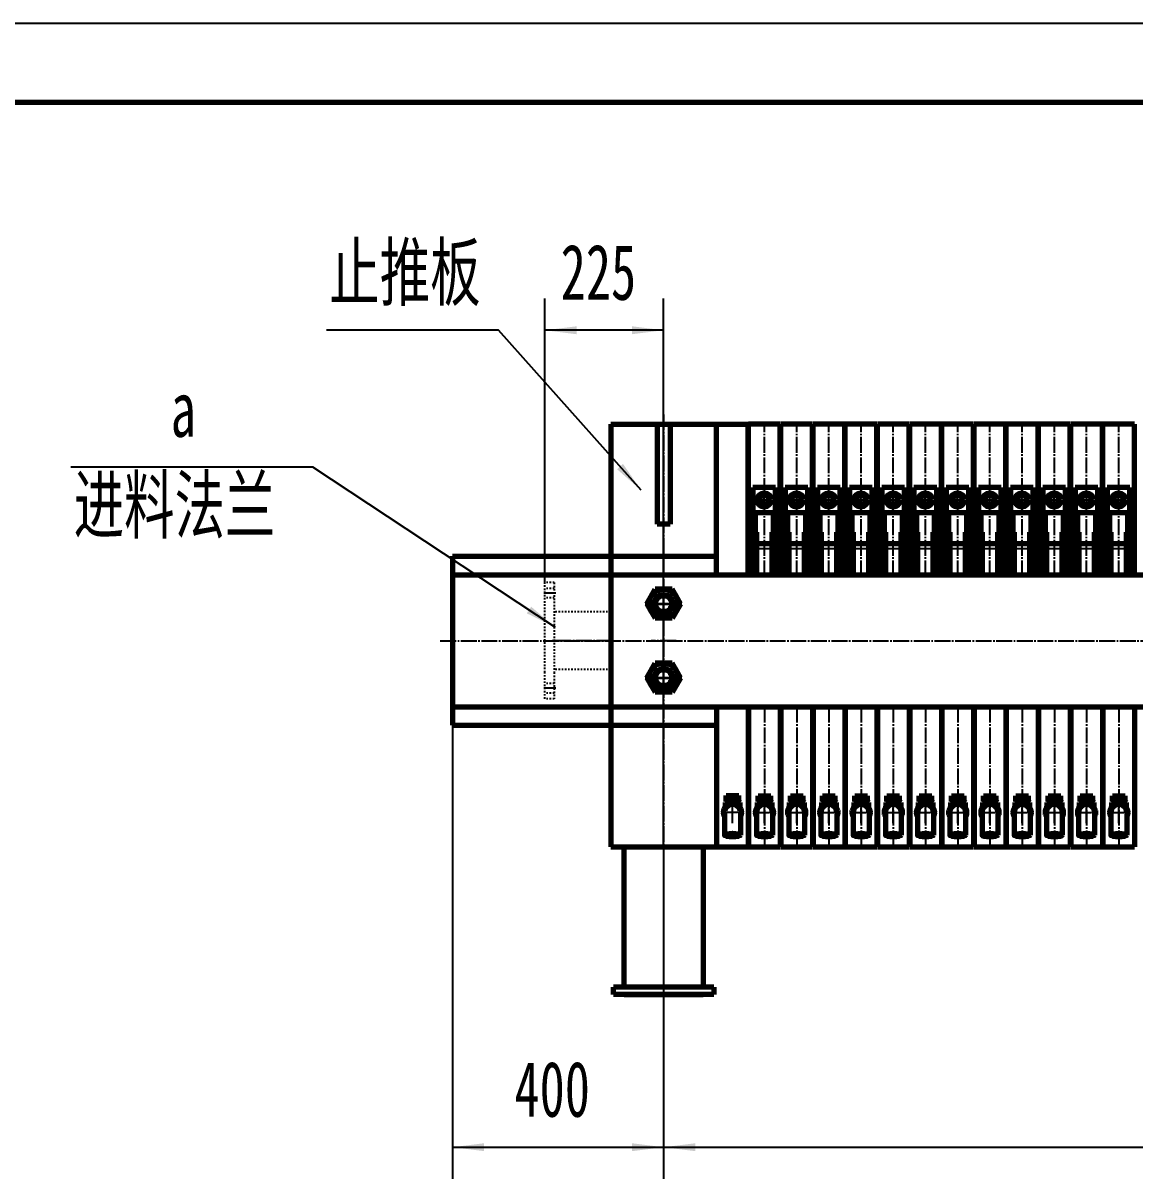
# Model space of a CAD drawing. Header units: millimetres. Extents: x -6300 to 6300, y -4455 to 4455.
# Drawn here: x -3477 to -1371, y 2267 to 4455 of the extents above; entities that cross this region are included whole.
import ezdxf

# ---------------------------------------------------------------- set-up
doc = ezdxf.new("R2010")
doc.units = ezdxf.units.MM
doc.linetypes.add('EB_DASH', pattern=[6, 3, -3])
doc.linetypes.add('EB_DASHDOT', pattern=[39, 30, -3, 3, -3])
for name, color, linetype, lineweight in [('CAXA0', 7, 'Continuous', 70), ('CAXA1', 1, 'EB_DASHDOT', 25), ('CAXA2', 6, 'EB_DASH', 25), ('CAXA3', 2, 'Continuous', 25), ('CAXA4', 3, 'Continuous', 25)]:
    doc.layers.add(name, color=color, linetype=linetype, lineweight=lineweight)
doc.styles.add('标准', font='', dxfattribs={"width": 0.667})
doc.styles.get('标准').set_extended_font_data('SimSun')
doc.dimstyles.new('标准', dxfattribs={"dimscale": 30, "dimtxt": 3.5, "dimasz": 2, "dimexe": 2, "dimexo": 0, "dimtad": 1, "dimdec": 0, "dimzin": 0, "dimdsep": 46, "dimtxsty": '标准', "dimcen": 0, "dimdle": 3, "dimaunit": 1, "dimazin": 2, "dimtfac": 1, "dimtmove": 0, "dimatfit": 3, "dimfxl": 0, "dimtolj": 1, "dimtzin": 0, "dimarcsym": 0})

# ---------------------------------------------------------------- blocks, each defined once
blk = doc.blocks.new('CAXBLOCK0', base_point=(6150, -4305))
at = {"layer": 'CAXA0', "linetype": 'Continuous', "lineweight": 70}
blk.add_line((6150, 4305), (-5550, 4305), dxfattribs=at)
at = {"layer": 'CAXA3', "linetype": 'Continuous', "lineweight": 25}
blk.add_line((-6300, 4455), (6300, 4455), dxfattribs=at)
blk = doc.blocks.new('*D94')
at = {"layer": 'CAXA4', "linetype": 'Continuous', "lineweight": 25}
for points in [[(-2263.8, 2326.8), (-2203.8, 2319.3), (-2203.8, 2334.3)], [(1296.2, 2326.8), (1236.2, 2319.3), (1236.2, 2334.3)]]:
    blk.add_hatch(color=0, dxfattribs=at).paths.add_polyline_path(points, flags=0)
at = {"layer": 'CAXA4', "color": 0, "linetype": 'Continuous', "lineweight": 25}
for p, q in [((-2263.8, 2615.7), (-2263.8, 2266.8)), ((1296.2, 2615.7), (1296.2, 2266.8)), ((-2263.8, 2326.8), (1296.2, 2326.8))]:
    blk.add_line(p, q, dxfattribs=at)
at = {"layer": 'CAXA4', "color": 0, "linetype": 'Continuous', "lineweight": 25, "insert": (-595.5, 2489.4), "char_height": 105, "attachment_point": 1, "style": '标准'}
blk.add_mtext('\\fSimSun|b0|i0|p34;3560', dxfattribs=at)
blk = doc.blocks.new('*D98')
at = {"layer": 'CAXA4', "linetype": 'Continuous', "lineweight": 25}
for points in [[(-2663.8, 2326.8), (-2603.8, 2319.3), (-2603.8, 2334.3)], [(-2263.8, 2326.8), (-2323.8, 2319.3), (-2323.8, 2334.3)]]:
    blk.add_hatch(color=0, dxfattribs=at).paths.add_polyline_path(points, flags=0)
at = {"layer": 'CAXA4', "color": 0, "linetype": 'Continuous', "lineweight": 25}
for p, q in [((-2663.8, 3288.2), (-2663.8, 2266.8)), ((-2263.8, 2892.7), (-2263.8, 2266.8)), ((-2663.8, 2326.8), (-2263.8, 2326.8))]:
    blk.add_line(p, q, dxfattribs=at)
at = {"layer": 'CAXA4', "color": 0, "linetype": 'Continuous', "lineweight": 25, "insert": (-2546.3, 2489.4), "char_height": 105, "attachment_point": 1, "style": '标准'}
blk.add_mtext('\\fSimSun|b0|i0|p34;400', dxfattribs=at)
blk = doc.blocks.new('CAXBLOCK78', base_point=(-2263.8, 3355.7))
at = {"layer": 'CAXA0'}
for p, q in [((-2295.6, 3355.7), (-2279.7, 3383.2)), ((-2247.9, 3383.2), (-2279.7, 3383.2)), ((-2232.1, 3355.7), (-2247.9, 3383.2)), ((-2295.6, 3355.7), (-2279.7, 3328.2)), ((-2232.1, 3355.7), (-2247.9, 3328.2)), ((-2247.9, 3328.2), (-2279.7, 3328.2))]:
    blk.add_line(p, q, dxfattribs=at)
for radius in [27.5, 15.3]:
    blk.add_circle((-2263.8, 3355.7), radius, dxfattribs=at)
at = {"layer": 'CAXA1', "linetype": 'EB_DASHDOT', "lineweight": 25}
for p, q in [((-2263.8, 3386.2), (-2263.8, 3325.2)), ((-2298.6, 3355.7), (-2229.1, 3355.7))]:
    blk.add_line(p, q, dxfattribs=at)
at = {"layer": 'CAXA3'}
blk.add_arc((-2263.8, 3355.7), 18, 260, 90, dxfattribs=at)
blk = doc.blocks.new('CAXBLOCK79', base_point=(-2263.8, 3215.7))
at = {"layer": 'CAXA0'}
for p, q in [((-2295.6, 3215.7), (-2279.7, 3243.2)), ((-2247.9, 3243.2), (-2279.7, 3243.2)), ((-2232.1, 3215.7), (-2247.9, 3243.2)), ((-2295.6, 3215.7), (-2279.7, 3188.2)), ((-2232.1, 3215.7), (-2247.9, 3188.2)), ((-2247.9, 3188.2), (-2279.7, 3188.2))]:
    blk.add_line(p, q, dxfattribs=at)
for radius in [27.5, 15.3]:
    blk.add_circle((-2263.8, 3215.7), radius, dxfattribs=at)
at = {"layer": 'CAXA1', "linetype": 'EB_DASHDOT', "lineweight": 25}
for p, q in [((-2263.8, 3185.2), (-2263.8, 3246.2)), ((-2298.6, 3215.7), (-2229.1, 3215.7))]:
    blk.add_line(p, q, dxfattribs=at)
at = {"layer": 'CAXA3'}
blk.add_arc((-2263.8, 3215.7), 18, 270, 100, dxfattribs=at)
blk = doc.blocks.new('CAXBLOCK106', base_point=(-1401.8, 2960.7))
at = {"layer": 'CAXA0', "linetype": 'Continuous', "lineweight": 70}
for p, q in [((-1413.8, 2981.2), (-1415.8, 2979.2)), ((-1387.8, 2979.2), (-1415.8, 2979.2)), ((-1415.8, 2979.2), (-1415.8, 2971.2)), ((-1413.8, 2981.2), (-1413.8, 2992.3)), ((-1413.8, 2992.3), (-1389.8, 2992.3)), ((-1413.8, 2986.2), (-1389.8, 2986.2)), ((-1413.8, 2981.2), (-1389.8, 2981.2)), ((-1409.3, 2992.3), (-1409.3, 2986.2)), ((-1394.3, 2992.3), (-1394.3, 2986.2)), ((-1389.8, 2981.2), (-1389.8, 2992.3)), ((-1389.8, 2981.2), (-1387.8, 2979.2)), ((-1387.8, 2979.2), (-1387.8, 2971.2)), ((-1416.8, 2960.7), (-1416.8, 2917.7)), ((-1386.8, 2960.7), (-1386.8, 2917.7))]:
    blk.add_line(p, q, dxfattribs=at)
for radius, start, end in [(17.5, 328.9973, 211.0027), (15, 0, 180)]:
    blk.add_arc((-1401.8, 2960.7), radius, start, end, dxfattribs=at)
for major_axis in [(15, 0), (11, 0)]:
    blk.add_ellipse((-1401.8, 2917.7), major_axis=major_axis, ratio=0.233333, dxfattribs=at)
at = {"layer": 'CAXA1', "linetype": 'EB_DASHDOT', "lineweight": 25}
for p, q in [((-1401.8, 2940.2), (-1401.8, 2981.2)), ((-1401.8, 2940.2), (-1401.8, 2981.2)), ((-1401.8, 2940.2), (-1401.8, 2981.2)), ((-1422.3, 2960.7), (-1381.3, 2960.7)), ((-1422.3, 2960.7), (-1381.3, 2960.7)), ((-1422.3, 2960.7), (-1381.3, 2960.7))]:
    blk.add_line(p, q, dxfattribs=at)
blk = doc.blocks.new('CAXBLOCK107', base_point=(-1462.8, 2960.7))
at = {"layer": 'CAXA0', "linetype": 'Continuous', "lineweight": 70}
for p, q in [((-1474.8, 2981.2), (-1476.8, 2979.2)), ((-1448.8, 2979.2), (-1476.8, 2979.2)), ((-1476.8, 2979.2), (-1476.8, 2971.2)), ((-1474.8, 2981.2), (-1474.8, 2992.3)), ((-1474.8, 2992.3), (-1450.8, 2992.3)), ((-1474.8, 2986.2), (-1450.8, 2986.2)), ((-1474.8, 2981.2), (-1450.8, 2981.2)), ((-1470.3, 2992.3), (-1470.3, 2986.2)), ((-1455.3, 2992.3), (-1455.3, 2986.2)), ((-1450.8, 2981.2), (-1450.8, 2992.3)), ((-1450.8, 2981.2), (-1448.8, 2979.2)), ((-1448.8, 2979.2), (-1448.8, 2971.2)), ((-1477.8, 2960.7), (-1477.8, 2917.7)), ((-1447.8, 2960.7), (-1447.8, 2917.7))]:
    blk.add_line(p, q, dxfattribs=at)
for radius, start, end in [(17.5, 328.9973, 211.0027), (15, 0, 180)]:
    blk.add_arc((-1462.8, 2960.7), radius, start, end, dxfattribs=at)
for major_axis in [(15, 0), (11, 0)]:
    blk.add_ellipse((-1462.8, 2917.7), major_axis=major_axis, ratio=0.233333, dxfattribs=at)
at = {"layer": 'CAXA1', "linetype": 'EB_DASHDOT', "lineweight": 25}
for p, q in [((-1462.8, 2940.2), (-1462.8, 2981.2)), ((-1462.8, 2940.2), (-1462.8, 2981.2)), ((-1462.8, 2940.2), (-1462.8, 2981.2)), ((-1483.3, 2960.7), (-1442.3, 2960.7)), ((-1483.3, 2960.7), (-1442.3, 2960.7)), ((-1483.3, 2960.7), (-1442.3, 2960.7))]:
    blk.add_line(p, q, dxfattribs=at)
blk = doc.blocks.new('CAXBLOCK108', base_point=(-1523.8, 2960.7))
at = {"layer": 'CAXA0', "linetype": 'Continuous', "lineweight": 70}
for p, q in [((-1535.8, 2981.2), (-1537.8, 2979.2)), ((-1509.8, 2979.2), (-1537.8, 2979.2)), ((-1537.8, 2979.2), (-1537.8, 2971.2)), ((-1535.8, 2981.2), (-1535.8, 2992.3)), ((-1535.8, 2992.3), (-1511.8, 2992.3)), ((-1535.8, 2986.2), (-1511.8, 2986.2)), ((-1535.8, 2981.2), (-1511.8, 2981.2)), ((-1531.3, 2992.3), (-1531.3, 2986.2)), ((-1516.3, 2992.3), (-1516.3, 2986.2)), ((-1511.8, 2981.2), (-1511.8, 2992.3)), ((-1511.8, 2981.2), (-1509.8, 2979.2)), ((-1509.8, 2979.2), (-1509.8, 2971.2)), ((-1538.8, 2960.7), (-1538.8, 2917.7)), ((-1508.8, 2960.7), (-1508.8, 2917.7))]:
    blk.add_line(p, q, dxfattribs=at)
for radius, start, end in [(17.5, 328.9973, 211.0027), (15, 0, 180)]:
    blk.add_arc((-1523.8, 2960.7), radius, start, end, dxfattribs=at)
for major_axis in [(15, 0), (11, 0)]:
    blk.add_ellipse((-1523.8, 2917.7), major_axis=major_axis, ratio=0.233333, dxfattribs=at)
at = {"layer": 'CAXA1', "linetype": 'EB_DASHDOT', "lineweight": 25}
for p, q in [((-1523.8, 2940.2), (-1523.8, 2981.2)), ((-1523.8, 2940.2), (-1523.8, 2981.2)), ((-1523.8, 2940.2), (-1523.8, 2981.2)), ((-1544.3, 2960.7), (-1503.3, 2960.7)), ((-1544.3, 2960.7), (-1503.3, 2960.7)), ((-1544.3, 2960.7), (-1503.3, 2960.7))]:
    blk.add_line(p, q, dxfattribs=at)
blk = doc.blocks.new('CAXBLOCK109', base_point=(-1584.8, 2960.7))
at = {"layer": 'CAXA0', "linetype": 'Continuous', "lineweight": 70}
for p, q in [((-1596.8, 2981.2), (-1598.8, 2979.2)), ((-1570.8, 2979.2), (-1598.8, 2979.2)), ((-1598.8, 2979.2), (-1598.8, 2971.2)), ((-1596.8, 2981.2), (-1596.8, 2992.3)), ((-1596.8, 2992.3), (-1572.8, 2992.3)), ((-1596.8, 2986.2), (-1572.8, 2986.2)), ((-1596.8, 2981.2), (-1572.8, 2981.2)), ((-1592.3, 2992.3), (-1592.3, 2986.2)), ((-1577.3, 2992.3), (-1577.3, 2986.2)), ((-1572.8, 2981.2), (-1572.8, 2992.3)), ((-1572.8, 2981.2), (-1570.8, 2979.2)), ((-1570.8, 2979.2), (-1570.8, 2971.2)), ((-1599.8, 2960.7), (-1599.8, 2917.7)), ((-1569.8, 2960.7), (-1569.8, 2917.7))]:
    blk.add_line(p, q, dxfattribs=at)
for radius, start, end in [(17.5, 328.9973, 211.0027), (15, 0, 180)]:
    blk.add_arc((-1584.8, 2960.7), radius, start, end, dxfattribs=at)
for major_axis in [(15, 0), (11, 0)]:
    blk.add_ellipse((-1584.8, 2917.7), major_axis=major_axis, ratio=0.233333, dxfattribs=at)
at = {"layer": 'CAXA1', "linetype": 'EB_DASHDOT', "lineweight": 25}
for p, q in [((-1584.8, 2940.2), (-1584.8, 2981.2)), ((-1584.8, 2940.2), (-1584.8, 2981.2)), ((-1584.8, 2940.2), (-1584.8, 2981.2)), ((-1605.3, 2960.7), (-1564.3, 2960.7)), ((-1605.3, 2960.7), (-1564.3, 2960.7)), ((-1605.3, 2960.7), (-1564.3, 2960.7))]:
    blk.add_line(p, q, dxfattribs=at)
blk = doc.blocks.new('CAXBLOCK110', base_point=(-1645.8, 2960.7))
at = {"layer": 'CAXA0', "linetype": 'Continuous', "lineweight": 70}
for p, q in [((-1657.8, 2981.2), (-1659.8, 2979.2)), ((-1631.8, 2979.2), (-1659.8, 2979.2)), ((-1659.8, 2979.2), (-1659.8, 2971.2)), ((-1657.8, 2981.2), (-1657.8, 2992.3)), ((-1657.8, 2992.3), (-1633.8, 2992.3)), ((-1657.8, 2986.2), (-1633.8, 2986.2)), ((-1657.8, 2981.2), (-1633.8, 2981.2)), ((-1653.3, 2992.3), (-1653.3, 2986.2)), ((-1638.3, 2992.3), (-1638.3, 2986.2)), ((-1633.8, 2981.2), (-1633.8, 2992.3)), ((-1633.8, 2981.2), (-1631.8, 2979.2)), ((-1631.8, 2979.2), (-1631.8, 2971.2)), ((-1660.8, 2960.7), (-1660.8, 2917.7)), ((-1630.8, 2960.7), (-1630.8, 2917.7))]:
    blk.add_line(p, q, dxfattribs=at)
for radius, start, end in [(17.5, 328.9973, 211.0027), (15, 0, 180)]:
    blk.add_arc((-1645.8, 2960.7), radius, start, end, dxfattribs=at)
for major_axis in [(15, 0), (11, 0)]:
    blk.add_ellipse((-1645.8, 2917.7), major_axis=major_axis, ratio=0.233333, dxfattribs=at)
at = {"layer": 'CAXA1', "linetype": 'EB_DASHDOT', "lineweight": 25}
for p, q in [((-1645.8, 2940.2), (-1645.8, 2981.2)), ((-1645.8, 2940.2), (-1645.8, 2981.2)), ((-1645.8, 2940.2), (-1645.8, 2981.2)), ((-1666.3, 2960.7), (-1625.3, 2960.7)), ((-1666.3, 2960.7), (-1625.3, 2960.7)), ((-1666.3, 2960.7), (-1625.3, 2960.7))]:
    blk.add_line(p, q, dxfattribs=at)
blk = doc.blocks.new('CAXBLOCK111', base_point=(-1706.8, 2960.7))
at = {"layer": 'CAXA0', "linetype": 'Continuous', "lineweight": 70}
for p, q in [((-1718.8, 2981.2), (-1720.8, 2979.2)), ((-1692.8, 2979.2), (-1720.8, 2979.2)), ((-1720.8, 2979.2), (-1720.8, 2971.2)), ((-1718.8, 2981.2), (-1718.8, 2992.3)), ((-1718.8, 2992.3), (-1694.8, 2992.3)), ((-1718.8, 2986.2), (-1694.8, 2986.2)), ((-1718.8, 2981.2), (-1694.8, 2981.2)), ((-1714.3, 2992.3), (-1714.3, 2986.2)), ((-1699.3, 2992.3), (-1699.3, 2986.2)), ((-1694.8, 2981.2), (-1694.8, 2992.3)), ((-1694.8, 2981.2), (-1692.8, 2979.2)), ((-1692.8, 2979.2), (-1692.8, 2971.2)), ((-1721.8, 2960.7), (-1721.8, 2917.7)), ((-1691.8, 2960.7), (-1691.8, 2917.7))]:
    blk.add_line(p, q, dxfattribs=at)
for radius, start, end in [(17.5, 328.9973, 211.0027), (15, 0, 180)]:
    blk.add_arc((-1706.8, 2960.7), radius, start, end, dxfattribs=at)
for major_axis in [(15, 0), (11, 0)]:
    blk.add_ellipse((-1706.8, 2917.7), major_axis=major_axis, ratio=0.233333, dxfattribs=at)
at = {"layer": 'CAXA1', "linetype": 'EB_DASHDOT', "lineweight": 25}
for p, q in [((-1706.8, 2940.2), (-1706.8, 2981.2)), ((-1706.8, 2940.2), (-1706.8, 2981.2)), ((-1706.8, 2940.2), (-1706.8, 2981.2)), ((-1727.3, 2960.7), (-1686.3, 2960.7)), ((-1727.3, 2960.7), (-1686.3, 2960.7)), ((-1727.3, 2960.7), (-1686.3, 2960.7))]:
    blk.add_line(p, q, dxfattribs=at)
blk = doc.blocks.new('CAXBLOCK112', base_point=(-1767.8, 2960.7))
at = {"layer": 'CAXA0', "linetype": 'Continuous', "lineweight": 70}
for p, q in [((-1779.8, 2981.2), (-1781.8, 2979.2)), ((-1753.8, 2979.2), (-1781.8, 2979.2)), ((-1781.8, 2979.2), (-1781.8, 2971.2)), ((-1779.8, 2981.2), (-1779.8, 2992.3)), ((-1779.8, 2992.3), (-1755.8, 2992.3)), ((-1779.8, 2986.2), (-1755.8, 2986.2)), ((-1779.8, 2981.2), (-1755.8, 2981.2)), ((-1775.3, 2992.3), (-1775.3, 2986.2)), ((-1760.3, 2992.3), (-1760.3, 2986.2)), ((-1755.8, 2981.2), (-1755.8, 2992.3)), ((-1755.8, 2981.2), (-1753.8, 2979.2)), ((-1753.8, 2979.2), (-1753.8, 2971.2)), ((-1782.8, 2960.7), (-1782.8, 2917.7)), ((-1752.8, 2960.7), (-1752.8, 2917.7))]:
    blk.add_line(p, q, dxfattribs=at)
for radius, start, end in [(17.5, 328.9973, 211.0027), (15, 0, 180)]:
    blk.add_arc((-1767.8, 2960.7), radius, start, end, dxfattribs=at)
for major_axis in [(15, 0), (11, 0)]:
    blk.add_ellipse((-1767.8, 2917.7), major_axis=major_axis, ratio=0.233333, dxfattribs=at)
at = {"layer": 'CAXA1', "linetype": 'EB_DASHDOT', "lineweight": 25}
for p, q in [((-1767.8, 2940.2), (-1767.8, 2981.2)), ((-1767.8, 2940.2), (-1767.8, 2981.2)), ((-1767.8, 2940.2), (-1767.8, 2981.2)), ((-1788.3, 2960.7), (-1747.3, 2960.7)), ((-1788.3, 2960.7), (-1747.3, 2960.7)), ((-1788.3, 2960.7), (-1747.3, 2960.7))]:
    blk.add_line(p, q, dxfattribs=at)
blk = doc.blocks.new('CAXBLOCK113', base_point=(-1828.8, 2960.7))
at = {"layer": 'CAXA0', "linetype": 'Continuous', "lineweight": 70}
for p, q in [((-1840.8, 2981.2), (-1842.8, 2979.2)), ((-1814.8, 2979.2), (-1842.8, 2979.2)), ((-1842.8, 2979.2), (-1842.8, 2971.2)), ((-1840.8, 2981.2), (-1840.8, 2992.3)), ((-1840.8, 2992.3), (-1816.8, 2992.3)), ((-1840.8, 2986.2), (-1816.8, 2986.2)), ((-1840.8, 2981.2), (-1816.8, 2981.2)), ((-1836.3, 2992.3), (-1836.3, 2986.2)), ((-1821.3, 2992.3), (-1821.3, 2986.2)), ((-1816.8, 2981.2), (-1816.8, 2992.3)), ((-1816.8, 2981.2), (-1814.8, 2979.2)), ((-1814.8, 2979.2), (-1814.8, 2971.2)), ((-1843.8, 2960.7), (-1843.8, 2917.7)), ((-1813.8, 2960.7), (-1813.8, 2917.7))]:
    blk.add_line(p, q, dxfattribs=at)
for radius, start, end in [(17.5, 328.9973, 211.0027), (15, 0, 180)]:
    blk.add_arc((-1828.8, 2960.7), radius, start, end, dxfattribs=at)
for major_axis in [(15, 0), (11, 0)]:
    blk.add_ellipse((-1828.8, 2917.7), major_axis=major_axis, ratio=0.233333, dxfattribs=at)
at = {"layer": 'CAXA1', "linetype": 'EB_DASHDOT', "lineweight": 25}
for p, q in [((-1828.8, 2940.2), (-1828.8, 2981.2)), ((-1828.8, 2940.2), (-1828.8, 2981.2)), ((-1828.8, 2940.2), (-1828.8, 2981.2)), ((-1849.3, 2960.7), (-1808.3, 2960.7)), ((-1849.3, 2960.7), (-1808.3, 2960.7)), ((-1849.3, 2960.7), (-1808.3, 2960.7))]:
    blk.add_line(p, q, dxfattribs=at)
blk = doc.blocks.new('CAXBLOCK114', base_point=(-1889.8, 2960.7))
at = {"layer": 'CAXA0', "linetype": 'Continuous', "lineweight": 70}
for p, q in [((-1901.8, 2981.2), (-1903.8, 2979.2)), ((-1875.8, 2979.2), (-1903.8, 2979.2)), ((-1903.8, 2979.2), (-1903.8, 2971.2)), ((-1901.8, 2981.2), (-1901.8, 2992.3)), ((-1901.8, 2992.3), (-1877.8, 2992.3)), ((-1901.8, 2986.2), (-1877.8, 2986.2)), ((-1901.8, 2981.2), (-1877.8, 2981.2)), ((-1897.3, 2992.3), (-1897.3, 2986.2)), ((-1882.3, 2992.3), (-1882.3, 2986.2)), ((-1877.8, 2981.2), (-1877.8, 2992.3)), ((-1877.8, 2981.2), (-1875.8, 2979.2)), ((-1875.8, 2979.2), (-1875.8, 2971.2)), ((-1904.8, 2960.7), (-1904.8, 2917.7)), ((-1874.8, 2960.7), (-1874.8, 2917.7))]:
    blk.add_line(p, q, dxfattribs=at)
for radius, start, end in [(17.5, 328.9973, 211.0027), (15, 0, 180)]:
    blk.add_arc((-1889.8, 2960.7), radius, start, end, dxfattribs=at)
for major_axis in [(15, 0), (11, 0)]:
    blk.add_ellipse((-1889.8, 2917.7), major_axis=major_axis, ratio=0.233333, dxfattribs=at)
at = {"layer": 'CAXA1', "linetype": 'EB_DASHDOT', "lineweight": 25}
for p, q in [((-1889.8, 2940.2), (-1889.8, 2981.2)), ((-1889.8, 2940.2), (-1889.8, 2981.2)), ((-1889.8, 2940.2), (-1889.8, 2981.2)), ((-1910.3, 2960.7), (-1869.3, 2960.7)), ((-1910.3, 2960.7), (-1869.3, 2960.7)), ((-1910.3, 2960.7), (-1869.3, 2960.7))]:
    blk.add_line(p, q, dxfattribs=at)
blk = doc.blocks.new('CAXBLOCK115', base_point=(-1950.8, 2960.7))
at = {"layer": 'CAXA0', "linetype": 'Continuous', "lineweight": 70}
for p, q in [((-1962.8, 2981.2), (-1964.8, 2979.2)), ((-1936.8, 2979.2), (-1964.8, 2979.2)), ((-1964.8, 2979.2), (-1964.8, 2971.2)), ((-1962.8, 2981.2), (-1962.8, 2992.3)), ((-1962.8, 2992.3), (-1938.8, 2992.3)), ((-1962.8, 2986.2), (-1938.8, 2986.2)), ((-1962.8, 2981.2), (-1938.8, 2981.2)), ((-1958.3, 2992.3), (-1958.3, 2986.2)), ((-1943.3, 2992.3), (-1943.3, 2986.2)), ((-1938.8, 2981.2), (-1938.8, 2992.3)), ((-1938.8, 2981.2), (-1936.8, 2979.2)), ((-1936.8, 2979.2), (-1936.8, 2971.2)), ((-1965.8, 2960.7), (-1965.8, 2917.7)), ((-1935.8, 2960.7), (-1935.8, 2917.7))]:
    blk.add_line(p, q, dxfattribs=at)
for radius, start, end in [(17.5, 328.9973, 211.0027), (15, 0, 180)]:
    blk.add_arc((-1950.8, 2960.7), radius, start, end, dxfattribs=at)
for major_axis in [(15, 0), (11, 0)]:
    blk.add_ellipse((-1950.8, 2917.7), major_axis=major_axis, ratio=0.233333, dxfattribs=at)
at = {"layer": 'CAXA1', "linetype": 'EB_DASHDOT', "lineweight": 25}
for p, q in [((-1950.8, 2940.2), (-1950.8, 2981.2)), ((-1950.8, 2940.2), (-1950.8, 2981.2)), ((-1950.8, 2940.2), (-1950.8, 2981.2)), ((-1971.3, 2960.7), (-1930.3, 2960.7)), ((-1971.3, 2960.7), (-1930.3, 2960.7)), ((-1971.3, 2960.7), (-1930.3, 2960.7))]:
    blk.add_line(p, q, dxfattribs=at)
blk = doc.blocks.new('CAXBLOCK116', base_point=(-2011.8, 2960.7))
at = {"layer": 'CAXA0', "linetype": 'Continuous', "lineweight": 70}
for p, q in [((-2023.8, 2981.2), (-2025.8, 2979.2)), ((-1997.8, 2979.2), (-2025.8, 2979.2)), ((-2025.8, 2979.2), (-2025.8, 2971.2)), ((-2023.8, 2981.2), (-2023.8, 2992.3)), ((-2023.8, 2992.3), (-1999.8, 2992.3)), ((-2023.8, 2986.2), (-1999.8, 2986.2)), ((-2023.8, 2981.2), (-1999.8, 2981.2)), ((-2019.3, 2992.3), (-2019.3, 2986.2)), ((-2004.3, 2992.3), (-2004.3, 2986.2)), ((-1999.8, 2981.2), (-1999.8, 2992.3)), ((-1999.8, 2981.2), (-1997.8, 2979.2)), ((-1997.8, 2979.2), (-1997.8, 2971.2)), ((-2026.8, 2960.7), (-2026.8, 2917.7)), ((-1996.8, 2960.7), (-1996.8, 2917.7))]:
    blk.add_line(p, q, dxfattribs=at)
for radius, start, end in [(17.5, 328.9973, 211.0027), (15, 0, 180)]:
    blk.add_arc((-2011.8, 2960.7), radius, start, end, dxfattribs=at)
for major_axis in [(15, 0), (11, 0)]:
    blk.add_ellipse((-2011.8, 2917.7), major_axis=major_axis, ratio=0.233333, dxfattribs=at)
at = {"layer": 'CAXA1', "linetype": 'EB_DASHDOT', "lineweight": 25}
for p, q in [((-2011.8, 2940.2), (-2011.8, 2981.2)), ((-2011.8, 2940.2), (-2011.8, 2981.2)), ((-2011.8, 2940.2), (-2011.8, 2981.2)), ((-2032.3, 2960.7), (-1991.3, 2960.7)), ((-2032.3, 2960.7), (-1991.3, 2960.7)), ((-2032.3, 2960.7), (-1991.3, 2960.7))]:
    blk.add_line(p, q, dxfattribs=at)
blk = doc.blocks.new('CAXBLOCK117', base_point=(-2072.8, 2960.7))
at = {"layer": 'CAXA0', "linetype": 'Continuous', "lineweight": 70}
for p, q in [((-2084.8, 2981.2), (-2086.8, 2979.2)), ((-2058.8, 2979.2), (-2086.8, 2979.2)), ((-2086.8, 2979.2), (-2086.8, 2971.2)), ((-2084.8, 2981.2), (-2084.8, 2992.3)), ((-2084.8, 2992.3), (-2060.8, 2992.3)), ((-2084.8, 2986.2), (-2060.8, 2986.2)), ((-2084.8, 2981.2), (-2060.8, 2981.2)), ((-2080.3, 2992.3), (-2080.3, 2986.2)), ((-2065.3, 2992.3), (-2065.3, 2986.2)), ((-2060.8, 2981.2), (-2060.8, 2992.3)), ((-2060.8, 2981.2), (-2058.8, 2979.2)), ((-2058.8, 2979.2), (-2058.8, 2971.2)), ((-2087.8, 2960.7), (-2087.8, 2917.7)), ((-2057.8, 2960.7), (-2057.8, 2917.7))]:
    blk.add_line(p, q, dxfattribs=at)
for radius, start, end in [(17.5, 328.9973, 211.0027), (15, 0, 180)]:
    blk.add_arc((-2072.8, 2960.7), radius, start, end, dxfattribs=at)
for major_axis in [(15, 0), (11, 0)]:
    blk.add_ellipse((-2072.8, 2917.7), major_axis=major_axis, ratio=0.233333, dxfattribs=at)
at = {"layer": 'CAXA1', "linetype": 'EB_DASHDOT', "lineweight": 25}
for p, q in [((-2072.8, 2940.2), (-2072.8, 2981.2)), ((-2072.8, 2940.2), (-2072.8, 2981.2)), ((-2072.8, 2940.2), (-2072.8, 2981.2)), ((-2093.3, 2960.7), (-2052.3, 2960.7)), ((-2093.3, 2960.7), (-2052.3, 2960.7)), ((-2093.3, 2960.7), (-2052.3, 2960.7))]:
    blk.add_line(p, q, dxfattribs=at)
blk = doc.blocks.new('*D199')
at = {"layer": 'CAXA4', "linetype": 'Continuous', "lineweight": 25}
blk.add_hatch(color=0, dxfattribs=at).paths.add_polyline_path([(-2468.8, 3310.7), (-2514.7, 3350.1), (-2523, 3337.6)], flags=0)
at = {"layer": 'CAXA4', "color": 0, "linetype": 'Continuous', "lineweight": 25}
for p, q in [((-2928.1, 3614.2), (-3386.4, 3614.2)), ((-2468.8, 3310.7), (-2928.1, 3614.2))]:
    blk.add_line(p, q, dxfattribs=at)
at = {"layer": 'CAXA4', "color": 0, "linetype": 'Continuous', "lineweight": 25, "char_height": 105, "attachment_point": 1, "style": '标准'}
for s, insert in [('\\fSimSun|b0|i0|p34;a', (-3197.4, 3776.8)), ('\\fSimSun|b0|i0|p34;进料法兰', (-3381.1, 3595.4))]:
    blk.add_mtext(s, dxfattribs=dict(at, insert=insert))
blk = doc.blocks.new('*D200')
at = {"layer": 'CAXA4', "linetype": 'Continuous', "lineweight": 25}
blk.add_hatch(color=0, dxfattribs=at).paths.add_polyline_path([(-2306.4, 3570.5), (-2340.7, 3620.3), (-2351.9, 3610.3)], flags=0)
at = {"layer": 'CAXA4', "color": 0, "linetype": 'Continuous', "lineweight": 25}
for p, q in [((-2576.6, 3873.5), (-2902.3, 3873.5)), ((-2306.4, 3570.5), (-2576.6, 3873.5))]:
    blk.add_line(p, q, dxfattribs=at)
at = {"layer": 'CAXA4', "color": 0, "linetype": 'Continuous', "lineweight": 25, "insert": (-2897, 4036.1), "char_height": 105, "attachment_point": 1, "style": '标准'}
blk.add_mtext('\\fSimSun|b0|i0|p34;止推板', dxfattribs=at)
blk = doc.blocks.new('*D201')
at = {"layer": 'CAXA4', "linetype": 'Continuous', "lineweight": 25}
for points in [[(-2488.8, 3873.5), (-2428.8, 3881), (-2428.8, 3866)], [(-2263.8, 3873.5), (-2323.8, 3881), (-2323.8, 3866)]]:
    blk.add_hatch(color=0, dxfattribs=at).paths.add_polyline_path(points, flags=0)
at = {"layer": 'CAXA4', "color": 0, "linetype": 'Continuous', "lineweight": 25}
for p, q in [((-2488.8, 3395.7), (-2488.8, 3933.5)), ((-2263.8, 2898.7), (-2263.8, 3933.5)), ((-2263.8, 3873.5), (-2488.8, 3873.5))]:
    blk.add_line(p, q, dxfattribs=at)
at = {"layer": 'CAXA4', "color": 0, "linetype": 'Continuous', "lineweight": 25, "insert": (-2458.8, 4036.1), "char_height": 105, "attachment_point": 1, "style": '标准'}
blk.add_mtext('\\fSimSun|b0|i0|p34;225', dxfattribs=at)

msp = doc.modelspace()

# ---------------------------------------------------------------- linework, layer by layer
at = {"layer": 'CAXA0'}
for p, q in [((-2363.8, 3695.7), (-2103.8, 3695.7)), ((-2363.8, 3695.7), (-2363.8, 3410.7)), ((-2103.8, 3410.7), (-2103.8, 3695.7)), ((-2103.8, 3410.7), (-2103.8, 3695.7)), ((-2102.8, 3410.7), (-2102.8, 3695.7)), ((-2042.8, 3410.7), (-2042.8, 3695.7)), ((-2041.8, 3410.7), (-2041.8, 3695.7)), ((-1981.8, 3410.7), (-1981.8, 3695.7)), ((-1980.8, 3410.7), (-1980.8, 3695.7)), ((-1920.8, 3410.7), (-1920.8, 3695.7)), ((-1919.8, 3410.7), (-1919.8, 3695.7)), ((-1859.8, 3410.7), (-1859.8, 3695.7)), ((-1858.8, 3410.7), (-1858.8, 3695.7)), ((-1798.8, 3410.7), (-1798.8, 3695.7)), ((-1797.8, 3410.7), (-1797.8, 3695.7)), ((-1737.8, 3410.7), (-1737.8, 3695.7)), ((-1736.8, 3410.7), (-1736.8, 3695.7)), ((-1676.8, 3410.7), (-1676.8, 3695.7)), ((-1675.8, 3410.7), (-1675.8, 3695.7)), ((-1615.8, 3410.7), (-1615.8, 3695.7)), ((-1614.8, 3410.7), (-1614.8, 3695.7)), ((-1554.8, 3410.7), (-1554.8, 3695.7)), ((-1553.8, 3410.7), (-1553.8, 3695.7)), ((-1493.8, 3410.7), (-1493.8, 3695.7)), ((-1492.8, 3410.7), (-1492.8, 3695.7)), ((-1432.8, 3410.7), (-1432.8, 3695.7)), ((-1431.8, 3410.7), (-1431.8, 3695.7)), ((-1371.8, 3410.7), (-1371.8, 3695.7)), ((-2363.8, 3668.7), (-2363.8, 3592.7)), ((-2363.8, 3410.7), (-2363.8, 3160.7)), ((-2663.8, 3160.7), (1706.2, 3160.7)), ((-2363.8, 3160.7), (-2363.8, 2895.7)), ((-2103.8, 3160.7), (-2103.8, 2895.7)), ((-2102.8, 3160.7), (-2102.8, 2895.7)), ((-2041.8, 3160.7), (-2041.8, 2895.7)), ((-1980.8, 3160.7), (-1980.8, 2895.7)), ((-1919.8, 3160.7), (-1919.8, 2895.7)), ((-1858.8, 3160.7), (-1858.8, 2895.7)), ((-1797.8, 3160.7), (-1797.8, 2895.7)), ((-1736.8, 3160.7), (-1736.8, 2895.7)), ((-1675.8, 3160.7), (-1675.8, 2895.7)), ((-1614.8, 3160.7), (-1614.8, 2895.7)), ((-1553.8, 3160.7), (-1553.8, 2895.7)), ((-1492.8, 3160.7), (-1492.8, 2895.7)), ((-1431.8, 3160.7), (-1431.8, 2895.7)), ((-2363.8, 2895.7), (-2163.8, 2895.7)), ((-2163.8, 2895.7), (-2103.8, 2895.7)), ((-2338.8, 2615.7), (-2188.8, 2615.7))]:
    msp.add_line(p, q, dxfattribs=at)
at = {"layer": 'CAXA0', "linetype": 'Continuous', "lineweight": 70}
for p, q in [((-2276.3, 3695.7), (-2276.3, 3506.3)), ((-2251.3, 3695.7), (-2251.3, 3506.3)), ((-2163.8, 3410.7), (-2163.8, 3695.7)), ((-2042.8, 3695.7), (-2102.8, 3695.7)), ((-2042.8, 3410.7), (-2042.8, 3695.7)), ((-1981.8, 3695.7), (-2041.8, 3695.7)), ((-1981.8, 3410.7), (-1981.8, 3695.7)), ((-1920.8, 3695.7), (-1980.8, 3695.7)), ((-1920.8, 3410.7), (-1920.8, 3695.7)), ((-1859.8, 3695.7), (-1919.8, 3695.7)), ((-1859.8, 3410.7), (-1859.8, 3695.7)), ((-1798.8, 3695.7), (-1858.8, 3695.7)), ((-1798.8, 3410.7), (-1798.8, 3695.7)), ((-1737.8, 3695.7), (-1797.8, 3695.7)), ((-1737.8, 3410.7), (-1737.8, 3695.7)), ((-1676.8, 3695.7), (-1736.8, 3695.7)), ((-1676.8, 3410.7), (-1676.8, 3695.7)), ((-1615.8, 3695.7), (-1675.8, 3695.7)), ((-1615.8, 3410.7), (-1615.8, 3695.7)), ((-1554.8, 3695.7), (-1614.8, 3695.7)), ((-1554.8, 3410.7), (-1554.8, 3695.7)), ((-1493.8, 3695.7), (-1553.8, 3695.7)), ((-1493.8, 3410.7), (-1493.8, 3695.7)), ((-1432.8, 3695.7), (-1492.8, 3695.7)), ((-1432.8, 3410.7), (-1432.8, 3695.7)), ((-1371.8, 3695.7), (-1431.8, 3695.7)), ((-1371.8, 3410.7), (-1371.8, 3695.7)), ((-2094.7, 3575.8), (-2094.7, 3410.7)), ((-2051.7, 3575.8), (-2094.7, 3575.8)), ((-2051.7, 3410.7), (-2051.7, 3575.8)), ((-2033.7, 3575.8), (-2033.7, 3410.7)), ((-1990.7, 3575.8), (-2033.7, 3575.8)), ((-1990.7, 3410.7), (-1990.7, 3575.8)), ((-1972.7, 3575.8), (-1972.7, 3410.7)), ((-1929.7, 3575.8), (-1972.7, 3575.8)), ((-1929.7, 3410.7), (-1929.7, 3575.8)), ((-1911.7, 3575.8), (-1911.7, 3410.7)), ((-1868.7, 3575.8), (-1911.7, 3575.8)), ((-1868.7, 3410.7), (-1868.7, 3575.8)), ((-1850.7, 3575.8), (-1850.7, 3410.7)), ((-1807.7, 3575.8), (-1850.7, 3575.8)), ((-1807.7, 3410.7), (-1807.7, 3575.8)), ((-1789.7, 3575.8), (-1789.7, 3410.7)), ((-1746.7, 3575.8), (-1789.7, 3575.8)), ((-1746.7, 3410.7), (-1746.7, 3575.8)), ((-1728.7, 3575.8), (-1728.7, 3410.7)), ((-1685.7, 3575.8), (-1728.7, 3575.8)), ((-1685.7, 3410.7), (-1685.7, 3575.8)), ((-1667.7, 3575.8), (-1667.7, 3410.7)), ((-1624.7, 3575.8), (-1667.7, 3575.8)), ((-1624.7, 3410.7), (-1624.7, 3575.8)), ((-1606.7, 3575.8), (-1606.7, 3410.7)), ((-1563.7, 3575.8), (-1606.7, 3575.8)), ((-1563.7, 3410.7), (-1563.7, 3575.8)), ((-1545.7, 3575.8), (-1545.7, 3410.7)), ((-1502.7, 3575.8), (-1545.7, 3575.8)), ((-1502.7, 3410.7), (-1502.7, 3575.8)), ((-1484.7, 3575.8), (-1484.7, 3410.7)), ((-1441.7, 3575.8), (-1484.7, 3575.8)), ((-1441.7, 3410.7), (-1441.7, 3575.8)), ((-1423.7, 3575.8), (-1423.7, 3410.7)), ((-1380.7, 3575.8), (-1423.7, 3575.8)), ((-1380.7, 3410.7), (-1380.7, 3575.8)), ((-2090.2, 3527.8), (-2090.2, 3417.8)), ((-2056.2, 3527.8), (-2090.2, 3527.8)), ((-2056.2, 3527.8), (-2056.2, 3417.8)), ((-2029.2, 3527.8), (-2029.2, 3417.8)), ((-1995.2, 3527.8), (-2029.2, 3527.8)), ((-1995.2, 3527.8), (-1995.2, 3417.8)), ((-1968.2, 3527.8), (-1968.2, 3417.8)), ((-1934.2, 3527.8), (-1968.2, 3527.8)), ((-1934.2, 3527.8), (-1934.2, 3417.8)), ((-1907.2, 3527.8), (-1907.2, 3417.8)), ((-1873.2, 3527.8), (-1907.2, 3527.8)), ((-1873.2, 3527.8), (-1873.2, 3417.8)), ((-1846.2, 3527.8), (-1846.2, 3417.8)), ((-1812.2, 3527.8), (-1846.2, 3527.8)), ((-1812.2, 3527.8), (-1812.2, 3417.8)), ((-1785.2, 3527.8), (-1785.2, 3417.8)), ((-1751.2, 3527.8), (-1785.2, 3527.8)), ((-1751.2, 3527.8), (-1751.2, 3417.8)), ((-1724.2, 3527.8), (-1724.2, 3417.8)), ((-1690.2, 3527.8), (-1724.2, 3527.8)), ((-1690.2, 3527.8), (-1690.2, 3417.8)), ((-1663.2, 3527.8), (-1663.2, 3417.8)), ((-1629.2, 3527.8), (-1663.2, 3527.8)), ((-1629.2, 3527.8), (-1629.2, 3417.8)), ((-1602.2, 3527.8), (-1602.2, 3417.8)), ((-1568.2, 3527.8), (-1602.2, 3527.8)), ((-1568.2, 3527.8), (-1568.2, 3417.8)), ((-1541.2, 3527.8), (-1541.2, 3417.8)), ((-1507.2, 3527.8), (-1541.2, 3527.8)), ((-1507.2, 3527.8), (-1507.2, 3417.8)), ((-1480.2, 3527.8), (-1480.2, 3417.8)), ((-1446.2, 3527.8), (-1480.2, 3527.8)), ((-1446.2, 3527.8), (-1446.2, 3417.8)), ((-1419.2, 3527.8), (-1419.2, 3417.8)), ((-1385.2, 3527.8), (-1419.2, 3527.8)), ((-1385.2, 3527.8), (-1385.2, 3417.8)), ((-2251.3, 3506.3), (-2276.3, 3506.3)), ((-2087.7, 3491.4), (-2090.2, 3491.4)), ((-2087.7, 3491.4), (-2087.7, 3410.7)), ((-2058.7, 3491.4), (-2056.2, 3491.4)), ((-2058.7, 3491.4), (-2058.7, 3410.7)), ((-2026.7, 3491.4), (-2029.2, 3491.4)), ((-2026.7, 3491.4), (-2026.7, 3410.7)), ((-1997.7, 3491.4), (-1995.2, 3491.4)), ((-1997.7, 3491.4), (-1997.7, 3410.7)), ((-1965.7, 3491.4), (-1968.2, 3491.4)), ((-1965.7, 3491.4), (-1965.7, 3410.7)), ((-1936.7, 3491.4), (-1934.2, 3491.4)), ((-1936.7, 3491.4), (-1936.7, 3410.7)), ((-1904.7, 3491.4), (-1907.2, 3491.4)), ((-1904.7, 3491.4), (-1904.7, 3410.7)), ((-1875.7, 3491.4), (-1873.2, 3491.4)), ((-1875.7, 3491.4), (-1875.7, 3410.7)), ((-1843.7, 3491.4), (-1846.2, 3491.4)), ((-1843.7, 3491.4), (-1843.7, 3410.7)), ((-1814.7, 3491.4), (-1812.2, 3491.4)), ((-1814.7, 3491.4), (-1814.7, 3410.7)), ((-1782.7, 3491.4), (-1785.2, 3491.4)), ((-1782.7, 3491.4), (-1782.7, 3410.7)), ((-1753.7, 3491.4), (-1751.2, 3491.4)), ((-1753.7, 3491.4), (-1753.7, 3410.7)), ((-1721.7, 3491.4), (-1724.2, 3491.4)), ((-1721.7, 3491.4), (-1721.7, 3410.7)), ((-1692.7, 3491.4), (-1690.2, 3491.4)), ((-1692.7, 3491.4), (-1692.7, 3410.7)), ((-1660.7, 3491.4), (-1663.2, 3491.4)), ((-1660.7, 3491.4), (-1660.7, 3410.7)), ((-1631.7, 3491.4), (-1629.2, 3491.4)), ((-1631.7, 3491.4), (-1631.7, 3410.7)), ((-1599.7, 3491.4), (-1602.2, 3491.4)), ((-1599.7, 3491.4), (-1599.7, 3410.7)), ((-1570.7, 3491.4), (-1568.2, 3491.4)), ((-1570.7, 3491.4), (-1570.7, 3410.7)), ((-1538.7, 3491.4), (-1541.2, 3491.4)), ((-1538.7, 3491.4), (-1538.7, 3410.7)), ((-1509.7, 3491.4), (-1507.2, 3491.4)), ((-1509.7, 3491.4), (-1509.7, 3410.7)), ((-1477.7, 3491.4), (-1480.2, 3491.4)), ((-1477.7, 3491.4), (-1477.7, 3410.7)), ((-1448.7, 3491.4), (-1446.2, 3491.4)), ((-1448.7, 3491.4), (-1448.7, 3410.7)), ((-1416.7, 3491.4), (-1419.2, 3491.4)), ((-1416.7, 3491.4), (-1416.7, 3410.7)), ((-1387.7, 3491.4), (-1385.2, 3491.4)), ((-1387.7, 3491.4), (-1387.7, 3410.7)), ((-2087.7, 3469.8), (-2058.7, 3469.8)), ((-2026.7, 3469.8), (-1997.7, 3469.8)), ((-1965.7, 3469.8), (-1936.7, 3469.8)), ((-1904.7, 3469.8), (-1875.7, 3469.8)), ((-1843.7, 3469.8), (-1814.7, 3469.8)), ((-1782.7, 3469.8), (-1753.7, 3469.8)), ((-1721.7, 3469.8), (-1692.7, 3469.8)), ((-1660.7, 3469.8), (-1631.7, 3469.8)), ((-1599.7, 3469.8), (-1570.7, 3469.8)), ((-1538.7, 3469.8), (-1509.7, 3469.8)), ((-1477.7, 3469.8), (-1448.7, 3469.8)), ((-1416.7, 3469.8), (-1387.7, 3469.8)), ((-2663.8, 3445.7), (-2163.8, 3445.7)), ((-2663.8, 3445.7), (-2663.8, 3125.7)), ((-2090.2, 3417.8), (-2087.7, 3417.8)), ((-2056.2, 3417.8), (-2058.7, 3417.8)), ((-2029.2, 3417.8), (-2026.7, 3417.8)), ((-1995.2, 3417.8), (-1997.7, 3417.8)), ((-1968.2, 3417.8), (-1965.7, 3417.8)), ((-1934.2, 3417.8), (-1936.7, 3417.8)), ((-1907.2, 3417.8), (-1904.7, 3417.8)), ((-1873.2, 3417.8), (-1875.7, 3417.8)), ((-1846.2, 3417.8), (-1843.7, 3417.8)), ((-1812.2, 3417.8), (-1814.7, 3417.8)), ((-1785.2, 3417.8), (-1782.7, 3417.8)), ((-1751.2, 3417.8), (-1753.7, 3417.8)), ((-1724.2, 3417.8), (-1721.7, 3417.8)), ((-1690.2, 3417.8), (-1692.7, 3417.8)), ((-1663.2, 3417.8), (-1660.7, 3417.8)), ((-1629.2, 3417.8), (-1631.7, 3417.8)), ((-1602.2, 3417.8), (-1599.7, 3417.8)), ((-1568.2, 3417.8), (-1570.7, 3417.8)), ((-1541.2, 3417.8), (-1538.7, 3417.8)), ((-1507.2, 3417.8), (-1509.7, 3417.8)), ((-1480.2, 3417.8), (-1477.7, 3417.8)), ((-1446.2, 3417.8), (-1448.7, 3417.8)), ((-1419.2, 3417.8), (-1416.7, 3417.8)), ((-1385.2, 3417.8), (-1387.7, 3417.8)), ((-2663.8, 3410.7), (923.7, 3410.7)), ((-2663.8, 3288.2), (-2663.8, 3125.7)), ((-2163.8, 3160.7), (-2163.8, 2895.7)), ((-2042.8, 3160.7), (-2042.8, 2895.7)), ((-1981.8, 3160.7), (-1981.8, 2895.7)), ((-1920.8, 3160.7), (-1920.8, 2895.7)), ((-1859.8, 3160.7), (-1859.8, 2895.7)), ((-1798.8, 3160.7), (-1798.8, 2895.7)), ((-1737.8, 3160.7), (-1737.8, 2895.7)), ((-1676.8, 3160.7), (-1676.8, 2895.7)), ((-1615.8, 3160.7), (-1615.8, 2895.7)), ((-1554.8, 3160.7), (-1554.8, 2895.7)), ((-1493.8, 3160.7), (-1493.8, 2895.7)), ((-1432.8, 3160.7), (-1432.8, 2895.7)), ((-1371.8, 3160.7), (-1371.8, 2895.7)), ((-2663.8, 3125.7), (-2163.8, 3125.7)), ((-2145.3, 2981.2), (-2147.3, 2979.2)), ((-2147.3, 2979.2), (-2147.3, 2971.3)), ((-2119.3, 2979.2), (-2147.3, 2979.2)), ((-2145.3, 2992.4), (-2121.3, 2992.4)), ((-2145.3, 2981.2), (-2145.3, 2992.4)), ((-2145.3, 2986.2), (-2121.3, 2986.2)), ((-2145.3, 2981.2), (-2121.3, 2981.2)), ((-2140.8, 2992.4), (-2140.8, 2986.2)), ((-2125.8, 2992.4), (-2125.8, 2986.2)), ((-2121.3, 2981.2), (-2121.3, 2992.4)), ((-2121.3, 2981.2), (-2119.3, 2979.2)), ((-2119.3, 2979.2), (-2119.3, 2971.3)), ((-2148.3, 2960.8), (-2148.3, 2917.7)), ((-2118.3, 2960.8), (-2118.3, 2917.7)), ((-2358.8, 2895.7), (-2208.8, 2895.7)), ((-2338.8, 2629.7), (-2338.8, 2895.7)), ((-2188.8, 2895.7), (-2188.8, 2629.7)), ((-2102.8, 2895.7), (-2042.8, 2895.7)), ((-2041.8, 2895.7), (-1981.8, 2895.7)), ((-1980.8, 2895.7), (-1920.8, 2895.7)), ((-1919.8, 2895.7), (-1859.8, 2895.7)), ((-1858.8, 2895.7), (-1798.8, 2895.7)), ((-1797.8, 2895.7), (-1737.8, 2895.7)), ((-1736.8, 2895.7), (-1676.8, 2895.7)), ((-1675.8, 2895.7), (-1615.8, 2895.7)), ((-1614.8, 2895.7), (-1554.8, 2895.7)), ((-1553.8, 2895.7), (-1493.8, 2895.7)), ((-1492.8, 2895.7), (-1432.8, 2895.7)), ((-1431.8, 2895.7), (-1371.8, 2895.7)), ((-2358.8, 2615.7), (-2358.8, 2629.7)), ((-2168.8, 2629.7), (-2358.8, 2629.7)), ((-2168.8, 2629.7), (-2168.8, 2615.7)), ((-2168.8, 2615.7), (-2358.8, 2615.7)), ((-2188.8, 2615.7), (-2338.8, 2615.7))]:
    msp.add_line(p, q, dxfattribs=at)
for centre, radius in [((-2073.2, 3552.3), 13.5), ((-2073.2, 3552.3), 9), ((-2012.2, 3552.3), 13.5), ((-2012.2, 3552.3), 9), ((-1951.2, 3552.3), 13.5), ((-1951.2, 3552.3), 9), ((-1890.2, 3552.3), 13.5), ((-1890.2, 3552.3), 9), ((-1829.2, 3552.3), 13.5), ((-1829.2, 3552.3), 9), ((-1768.2, 3552.3), 13.5), ((-1768.2, 3552.3), 9), ((-1707.2, 3552.3), 13.5), ((-1707.2, 3552.3), 9), ((-1646.2, 3552.3), 13.5), ((-1646.2, 3552.3), 9), ((-1585.2, 3552.3), 13.5), ((-1585.2, 3552.3), 9), ((-1524.2, 3552.3), 13.5), ((-1524.2, 3552.3), 9), ((-1463.2, 3552.3), 13.5), ((-1463.2, 3552.3), 9), ((-1402.2, 3552.3), 13.5), ((-1402.2, 3552.3), 9)]:
    msp.add_circle(centre, radius, dxfattribs=at)
at = {"layer": 'CAXA0'}
for centre in [(-2263.8, 3355.7), (-2263.8, 3354.7), (-2263.8, 3215.7), (-2263.8, 3214.7)]:
    msp.add_circle(centre, 17.5, dxfattribs=at)
at = {"layer": 'CAXA0', "linetype": 'Continuous', "lineweight": 70}
for radius, start, end in [(17.5, 328.9973, 211.0027), (15, 0, 180)]:
    msp.add_arc((-2133.3, 2960.8), radius, start, end, dxfattribs=at)
for major_axis in [(15, 0), (11, 0)]:
    msp.add_ellipse((-2133.3, 2917.7), major_axis=major_axis, ratio=0.233333, dxfattribs=at)
at = {"layer": 'CAXA1', "linetype": 'EB_DASHDOT', "lineweight": 25}
for p, q in [((-2263.8, 3714.3), (-2263.8, 2892.7)), ((-2072.8, 3407.7), (-2072.8, 3698.7)), ((-2011.8, 3407.7), (-2011.8, 3698.7)), ((-1950.8, 3407.7), (-1950.8, 3698.7)), ((-1889.8, 3407.7), (-1889.8, 3698.7)), ((-1828.8, 3407.7), (-1828.8, 3698.7)), ((-1767.8, 3407.7), (-1767.8, 3698.7)), ((-1706.8, 3407.7), (-1706.8, 3698.7)), ((-1645.8, 3407.7), (-1645.8, 3698.7)), ((-1584.8, 3407.7), (-1584.8, 3698.7)), ((-1523.8, 3407.7), (-1523.8, 3698.7)), ((-1462.8, 3407.7), (-1462.8, 3698.7)), ((-1401.8, 3407.7), (-1401.8, 3698.7)), ((-2073.2, 3535.8), (-2073.2, 3568.8)), ((-2012.2, 3535.8), (-2012.2, 3568.8)), ((-1951.2, 3535.8), (-1951.2, 3568.8)), ((-1890.2, 3535.8), (-1890.2, 3568.8)), ((-1829.2, 3535.8), (-1829.2, 3568.8)), ((-1768.2, 3535.8), (-1768.2, 3568.8)), ((-1707.2, 3535.8), (-1707.2, 3568.8)), ((-1646.2, 3535.8), (-1646.2, 3568.8)), ((-1585.2, 3535.8), (-1585.2, 3568.8)), ((-1524.2, 3535.8), (-1524.2, 3568.8)), ((-1463.2, 3535.8), (-1463.2, 3568.8)), ((-1402.2, 3535.8), (-1402.2, 3568.8)), ((-2089.7, 3552.3), (-2056.7, 3552.3)), ((-2028.7, 3552.3), (-1995.7, 3552.3)), ((-1967.7, 3552.3), (-1934.7, 3552.3)), ((-1906.7, 3552.3), (-1873.7, 3552.3)), ((-1845.7, 3552.3), (-1812.7, 3552.3)), ((-1784.7, 3552.3), (-1751.7, 3552.3)), ((-1723.7, 3552.3), (-1690.7, 3552.3)), ((-1662.7, 3552.3), (-1629.7, 3552.3)), ((-1601.7, 3552.3), (-1568.7, 3552.3)), ((-1540.7, 3552.3), (-1507.7, 3552.3)), ((-1479.7, 3552.3), (-1446.7, 3552.3)), ((-1418.7, 3552.3), (-1385.7, 3552.3)), ((-2055.7, 3459.8), (-2090.7, 3459.8)), ((-1994.7, 3459.8), (-2029.7, 3459.8)), ((-1933.7, 3459.8), (-1968.7, 3459.8)), ((-1872.7, 3459.8), (-1907.7, 3459.8)), ((-1811.7, 3459.8), (-1846.7, 3459.8)), ((-1750.7, 3459.8), (-1785.7, 3459.8)), ((-1689.7, 3459.8), (-1724.7, 3459.8)), ((-1628.7, 3459.8), (-1663.7, 3459.8)), ((-1567.7, 3459.8), (-1602.7, 3459.8)), ((-1506.7, 3459.8), (-1541.7, 3459.8)), ((-1445.7, 3459.8), (-1480.7, 3459.8)), ((-1384.7, 3459.8), (-1419.7, 3459.8)), ((-2468.2, 3375.7), (-2490.8, 3375.7)), ((-2263.8, 3335.2), (-2263.8, 3376.2)), ((-2243.3, 3355.7), (-2284.3, 3355.7)), ((-2284.3, 3354.7), (-2243.3, 3354.7)), ((-2686.8, 3285.7), (1846.2, 3285.7)), ((-2360.8, 3285.7), (-2475.6, 3285.7)), ((-2240.3, 3285.7), (-2287.3, 3285.7)), ((-2263.8, 3236.2), (-2263.8, 3195.2)), ((-2263.8, 3194.2), (-2263.8, 3235.2)), ((-2468.2, 3195.7), (-2490.8, 3195.7)), ((-2243.3, 3215.7), (-2284.3, 3215.7)), ((-2284.3, 3214.7), (-2243.3, 3214.7)), ((-2072.8, 3160.7), (-2072.8, 2892.7)), ((-2011.8, 3160.7), (-2011.8, 2892.7)), ((-1950.8, 3160.7), (-1950.8, 2892.7)), ((-1889.8, 3160.7), (-1889.8, 2892.7)), ((-1828.8, 3160.7), (-1828.8, 2892.7)), ((-1767.8, 3160.7), (-1767.8, 2892.7)), ((-1706.8, 3160.7), (-1706.8, 2892.7)), ((-1645.8, 3160.7), (-1645.8, 2892.7)), ((-1584.8, 3160.7), (-1584.8, 2892.7)), ((-1523.8, 3160.7), (-1523.8, 2892.7)), ((-1462.8, 3160.7), (-1462.8, 2892.7)), ((-1401.8, 3160.7), (-1401.8, 2892.7)), ((-2133.3, 2940.3), (-2133.3, 2981.3)), ((-2133.3, 2940.3), (-2133.3, 2981.3)), ((-2133.3, 2940.3), (-2133.3, 2981.3)), ((-2153.8, 2960.8), (-2112.8, 2960.8)), ((-2153.8, 2960.8), (-2112.8, 2960.8)), ((-2153.8, 2960.8), (-2112.8, 2960.8)), ((-2263.8, 2898.7), (-2263.8, 2615.7))]:
    msp.add_line(p, q, dxfattribs=at)
at = {"layer": 'CAXA2', "color": 6, "linetype": 'EB_DASH', "lineweight": 25}
for p, q in [((-2470.8, 3395.7), (-2488.8, 3395.7)), ((-2488.8, 3225.7), (-2488.8, 3395.7)), ((-2470.8, 3395.7), (-2470.8, 3225.7)), ((-2470.8, 3384.7), (-2488.8, 3384.7)), ((-2470.8, 3366.7), (-2488.8, 3366.7)), ((-2363.8, 3340.2), (-2470.8, 3340.2)), ((-2488.8, 3175.7), (-2488.8, 3225.7)), ((-2363.8, 3231.2), (-2470.8, 3231.2)), ((-2470.8, 3225.7), (-2470.8, 3175.7)), ((-2470.8, 3204.7), (-2488.8, 3204.7)), ((-2470.8, 3186.7), (-2488.8, 3186.7)), ((-2470.8, 3175.7), (-2488.8, 3175.7))]:
    msp.add_line(p, q, dxfattribs=at)

# ---------------------------------------------------------------- block references
at = {"layer": 'CAXA0'}
for name, p in [('CAXBLOCK0', (6150, -4305)), ('CAXBLOCK117', (-2072.8, 2960.7)), ('CAXBLOCK116', (-2011.8, 2960.7)), ('CAXBLOCK115', (-1950.8, 2960.7)), ('CAXBLOCK114', (-1889.8, 2960.7)), ('CAXBLOCK113', (-1828.8, 2960.7)), ('CAXBLOCK112', (-1767.8, 2960.7)), ('CAXBLOCK111', (-1706.8, 2960.7)), ('CAXBLOCK110', (-1645.8, 2960.7)), ('CAXBLOCK109', (-1584.8, 2960.7)), ('CAXBLOCK108', (-1523.8, 2960.7)), ('CAXBLOCK107', (-1462.8, 2960.7)), ('CAXBLOCK106', (-1401.8, 2960.7))]:
    msp.add_blockref(name, p, dxfattribs=at)
at = {"layer": 'CAXA3', "linetype": 'Continuous', "lineweight": 70}
for name, p in [('CAXBLOCK78', (-2263.8, 3355.7)), ('CAXBLOCK79', (-2263.8, 3215.7))]:
    msp.add_blockref(name, p, dxfattribs=at)
at = {"layer": 'CAXA4'}
for name in ['*D200', '*D199']:
    msp.add_blockref(name, (0, 0), dxfattribs=at)

# ---------------------------------------------------------------- dimensions: what is measured, and where the dimension line sits
for base, p1, p2, text, picture, middle in [((-2376.3, 3873.5), (-2263.8, 2898.7), (-2488.8, 3395.7), '\\fSimSun;225', '*D201', (-2376.3, 3964.2)), ((-483.8, 2326.8), (-2263.8, 2615.7), (1296.2, 2615.7), '\\fSimSun;3560', '*D94', (-483.8, 2417.5))]:
    dim = msp.add_linear_dim(base=base, p1=p1, p2=p2, text=text, dimstyle='标准', dxfattribs=at)
    dim.commit()
    dim.dimension.update_dxf_attribs({"geometry": picture, "text_midpoint": middle})
dim = msp.add_linear_dim(base=(-2463.8, 2326.8), p1=(-2663.8, 3288.2), p2=(-2263.8, 2892.7), angle=0, text='\\fSimSun;400', dimstyle='标准', dxfattribs=at)
dim.commit()
dim.dimension.update_dxf_attribs({"geometry": '*D98', "text_midpoint": (-2463.8, 2417.5)})

doc.saveas('drawing.dxf')
